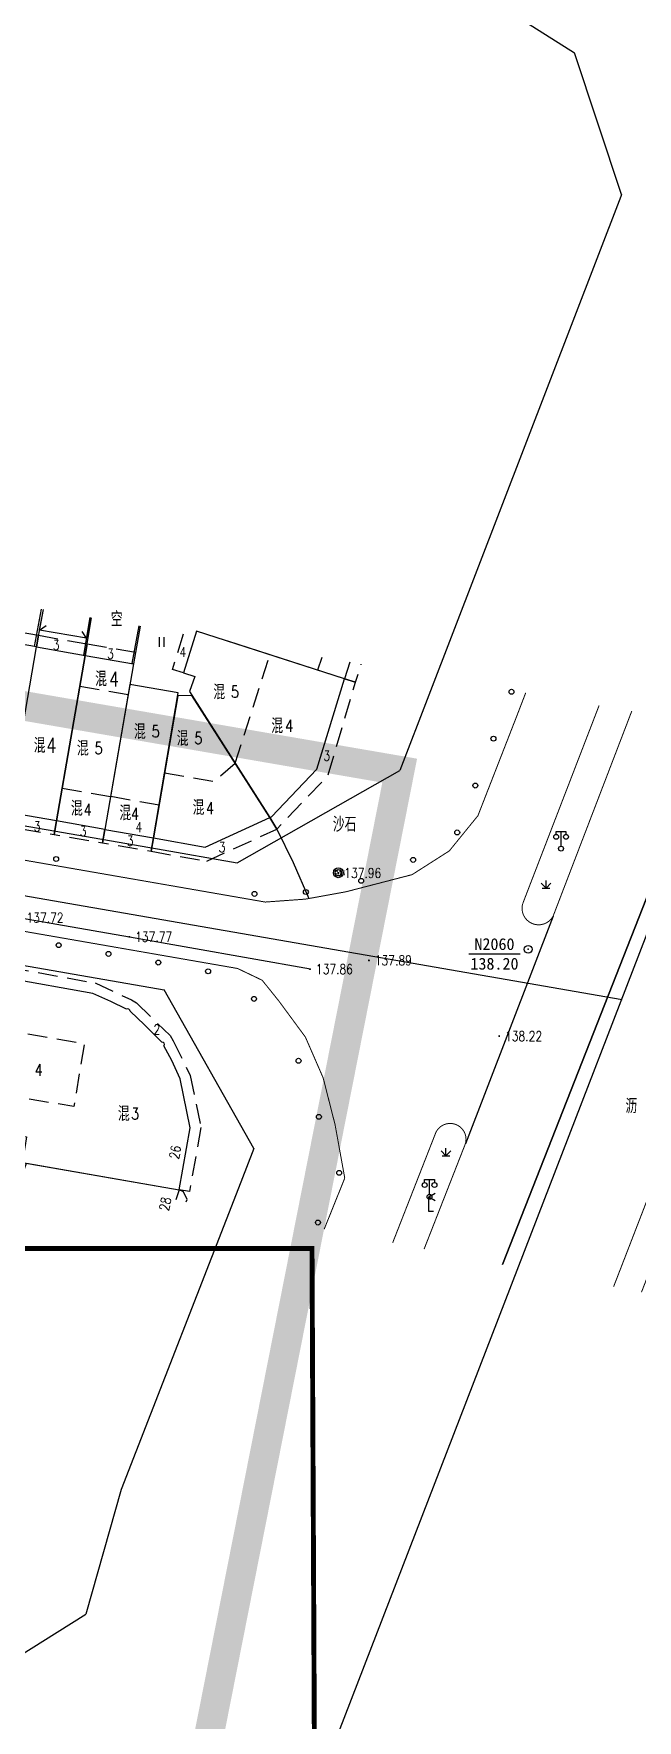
# Model space of a CAD drawing. Extents: x 529262 to 576451, y 2694391 to 2717535.
# Drawn here: x 563578.2 to 563639.7, y 2710849.6 to 2711021.3 of the extents above; entities that cross this region are included whole.
import ezdxf
from ezdxf.enums import TextEntityAlignment as Align
from ezdxf.xclip import XClip

# ---------------------------------------------------------------- set-up
doc = ezdxf.new("R2010")
doc.units = 0
doc.header["$XCLIPFRAME"] = 0
doc.linetypes.add('X5', pattern=[3, 2, -1])
for name, color, linetype in [('COMPONENT', 8, 'Continuous'), ('DLDW', 8, 'Continuous'), ('DLSS', 4, 'Continuous'), ('GCD', 8, 'Continuous'), ('GXYZ', 8, 'Continuous'), ('JMD', 8, 'Continuous'), ('KZD', 8, 'Continuous'), ('PP-COM', 7, 'Continuous'), ('RD-中线', 40, 'Continuous'), ('RD-红线', 7, 'Continuous'), ('ZBTZ', 8, 'Continuous'), ('ZJ', 7, 'Continuous'), ('污水管径标注_W10-', 202, 'Continuous')]:
    doc.layers.add(name, color=color, linetype=linetype)
doc.styles.add('HZ', font='rs.shx', dxfattribs={"width": 0.8, "bigfont": 'hztxt.shx'})
doc.styles.add('宋体', font='', dxfattribs={"width": 0.75})
doc.styles.add('等线体', font='simhei.ttf')
doc.styles.get('宋体').set_extended_font_data('SimSun')
doc.linetypes.add('1161', pattern='A,0,[149,AAA.SHX,S=0.15,R=0,X=0,Y=0],-1.6', length=1.6)

# ---------------------------------------------------------------- blocks, each defined once
blk = doc.blocks.new('A$C19FD0107')
at = {"layer": 'RD-中线', "color": 8, "linetype": 'Continuous', "flags": 128}
blk.add_lwpolyline([(-7393.3, 16445.91), (-7331.33, 16606.32, 0.001946), (-7330.5, 16608.5), (-7322.99, 16628.38, -0.001527), (-7322.34, 16630.1), (-7235.29, 16856.55), (-7172.96, 17013.59, -0.014267), (-7166.2, 17029.31), (-7165.18, 17031.49)], format="xyb", dxfattribs=at)
blk.add_lwpolyline([(-7829.22, 16614.8), (-7702.99, 16592.51), (-7570.47, 16569.25), (-7507.34, 16557.99), (-7359.86, 16532.34)], dxfattribs=at)
at = {"layer": 'RD-红线', "color": 8}
blk.add_lwpolyline([(-7767.64, 16790.27), (-7445.92, 16667.72, 0.000862), (-7413.77, 16655.37, -0.049953), (-7379.92, 16638.39), (-7364.72, 16628.76)], format="xyb", dxfattribs=at)
at = {"layer": 'RD-红线', "color": 8, "linetype": 'Continuous'}
for points in [[(-7359.94, 16614.31), (-7364.72, 16628.76, 0.357522)], [(-7399.08, 16546.27), (-7382.51, 16555.66, 0.358119)], [(-7397.37, 16517.17), (-7406.5, 16533.35, 0.47385)], [(-7459.86, 16441.3), (-7414.49, 16469.78, 0.384238)]]:
    blk.add_lwpolyline(points, format="xyb", dxfattribs=at)
at = {"layer": 'RD-红线', "color": 8, "linetype": 'Continuous', "flags": 128}
for points in [[(-7811.09, 16618.71), (-7701.78, 16599.4), (-7569.25, 16576.15), (-7506.12, 16564.88), (-7407.18, 16547.68), (-7399.08, 16546.27)], [(-7359.94, 16614.31), (-7360.01, 16614.12), (-7379.56, 16563.33), (-7382.51, 16555.66)], [(-7513.59, 16551.97), (-7406.5, 16533.35)], [(-7397.37, 16517.17), (-7398.7, 16513.75), (-7410.89, 16482.46), (-7414.49, 16469.78)]]:
    blk.add_lwpolyline(points, dxfattribs=at)
blk = doc.blocks.new('GC200')
at = {"linetype": 'Continuous', "const_width": 0.2, "flags": 128}
blk.add_lwpolyline([(-0.1, 0, 1), (0.1, 0, 1)], format="xyb", close=True, dxfattribs=at)
blk = doc.blocks.new('gc097')
at = {"color": 8}
for p, q in [((-1, 2.9), (-1, 3.5)), ((-1, 3.5), (1, 3.5)), ((0, 0.5), (0, 3.5)), ((1, 3.5), (1, 2.9))]:
    blk.add_line(p, q, dxfattribs=at)
for centre in [(-1, 2.4), (0, 0), (1, 2.4)]:
    blk.add_circle(centre, 0.5, dxfattribs=at)
blk = doc.blocks.new('gc170')
at = {"color": 8, "linetype": 'Continuous'}
blk.add_circle((0, 0), 0.5, dxfattribs=at)
blk = doc.blocks.new('gc124')
at = {"color": 8}
for p, q in [((-1, 1), (0, 0)), ((-0.8, 0), (0.8, 0)), ((0, 0), (0, 1.6)), ((0, 0), (1, 1))]:
    blk.add_line(p, q, dxfattribs=at)
blk = doc.blocks.new('gc052')
for p, q in [((0, 3), (1.3, 3.75)), ((0, 3), (1.3, 2.25)), ((0, 0), (0, 3)), ((1, 0), (0, 0))]:
    blk.add_line(p, q)
blk = doc.blocks.new('gc121')
at = {"color": 8}
for p, q in [((-0.5, -1), (-0.5, 1)), ((0.5, -1), (0.5, 1))]:
    blk.add_line(p, q, dxfattribs=at)
blk = doc.blocks.new('gc117')
at = {"color": 8}
blk.add_circle((0, 0), 0.8, dxfattribs=at)
blk.add_point((0, 0), dxfattribs=at)
blk = doc.blocks.new('gcbj0109')
at = {"linetype": 'Continuous'}
for radius in [1, 0.645]:
    blk.add_circle((0, 0), radius, dxfattribs=at)

msp = doc.modelspace()

# ---------------------------------------------------------------- linework, layer by layer
at = {"color": 8, "linetype": 'Continuous', "flags": 128}
for points in [[(563647.53, 2710950.879), (563625.942, 2710895.961)], [(563625.942, 2710895.961), (563647.53, 2710950.879)]]:
    msp.add_lwpolyline(points, dxfattribs=at)
at = {"const_width": 0.5}
msp.add_lwpolyline([(563606.548, 2710897.61), (563454.196, 2710897.56), (563454.418, 2710327.012), (563986.146, 2710327.13), (563986.081, 2710399.056), (564231.875, 2710399.045), (564231.655, 2710837.782), (563606.85, 2710834.954), (563606.548, 2710897.61)], dxfattribs=at)
at = {"layer": 'DLSS', "linetype": 'Continuous', "const_width": 0.1, "flags": 128}
for points, elevation in [([(563489.945, 2710957.192), (563489.138, 2710952.46), (563601.788, 2710932.88)], 137.245), ([(563609.886, 2710904.772), (563607.787, 2710899.561)], 138.023), ([(563614.76, 2710898.178), (563614.998, 2710898.785)], 138.092)]:
    msp.add_lwpolyline(points, dxfattribs=dict(at, elevation=elevation))
at = {"layer": 'DLSS', "linetype": 'Continuous', "const_width": 0.1}
for points in [[(563628.317, 2710954.198), (563627.42, 2710951.862), (563623.446, 2710941.674), (563620.533, 2710938.09), (563616.74, 2710935.669), (563614.998, 2710935.218)], [(563614.998, 2710935.218), (563609.989, 2710933.921), (563605.877, 2710933.177), (563601.788, 2710932.88)]]:
    msp.add_lwpolyline(points, dxfattribs=at)
at = {"layer": 'DLSS', "linetype": 'Continuous', "const_width": 0.1, "flags": 128}
for points in [[(563639.118, 2710952.332), (563631.1, 2710931.433, -0.8970601), (563628.01, 2710932.724), (563635.791, 2710952.907)], [(563466.285, 2710885.483), (563459.7, 2710888.237), (563467.562, 2710932.795, -0.386636), (563489.17, 2710945.217), (563598.971, 2710926.115), (563601.474, 2710924.919), (563603.191, 2710922.78), (563605.879, 2710919.127), (563607.685, 2710914.979), (563608.895, 2710910.222), (563609.886, 2710904.772)]]:
    msp.add_lwpolyline(points, format="xyb", dxfattribs=at)
for points, elevation in [([(563637.264, 2710893.716), (563647.009, 2710918.899, -0.9795271), (563649.667, 2710917.934), (563640.103, 2710893.153)], 138.021), ([(563614.998, 2710898.785), (563619.172, 2710909.444, -0.9172615), (563622.165, 2710908.258), (563617.964, 2710897.543)], 138.092)]:
    msp.add_lwpolyline(points, format="xyb", dxfattribs=dict(at, elevation=elevation))
at = {"layer": 'JMD', "linetype": 'Continuous'}
for p, q in [((563578.811, 2710960.573), (563579.466, 2710961.032)), ((563583.598, 2710959.764), (563583.135, 2710960.416)), ((563583.451, 2710957.992), (563583.303, 2710958.017)), ((563588.361, 2710957.137), (563588.213, 2710957.164))]:
    msp.add_line(p, q, dxfattribs=at)
at = {"layer": 'JMD', "linetype": 'Continuous', "flags": 128}
for points in [[(563578.298, 2710958.889), (563579.002, 2710962.718)], [(563578.495, 2710958.854), (563579.199, 2710962.684)], [(563583.953, 2710961.863), (563583.598, 2710959.764), (563578.811, 2710960.573), (563579.199, 2710962.684)], [(563583.303, 2710958.017), (563583.953, 2710961.863)], [(563583.451, 2710957.992), (563584.101, 2710961.837)], [(563588.906, 2710961.007), (563588.213, 2710957.164)], [(563589.053, 2710960.982), (563588.361, 2710957.137)], [(563610.409, 2710957.292), (563609.857, 2710955.619), (563597.971, 2710959.441)], [(563577.235, 2710905.618), (563577.461, 2710906.287), (563593.008, 2710903.568), (563592.67, 2710902.558)]]:
    msp.add_lwpolyline(points, dxfattribs=at)
at = {"layer": 'JMD', "linetype": 'X5'}
for points, elevation in [([(563573.569, 2710959.712), (563573.776, 2710960.901), (563578.702, 2710960.039), (563578.495, 2710958.854)], 137.578), ([(563578.495, 2710958.854), (563578.702, 2710960.039), (563583.658, 2710959.18), (563583.451, 2710957.992)], 137.578), ([(563583.451, 2710957.992), (563583.658, 2710959.18), (563588.561, 2710958.323), (563588.361, 2710957.137)], 137.578), ([(563575.513, 2710925.14), (563575.708, 2710926.225), (563584.464, 2710924.648), (563588.155, 2710922.927), (563588.672, 2710922.625), (563592.094, 2710919.278), (563592.416, 2710918.765), (563594.158, 2710915.229), (563595.239, 2710909.914), (563594.073, 2710903.41), (563593.008, 2710903.568)], 137.992)]:
    msp.add_lwpolyline(points, dxfattribs=dict(at, elevation=elevation))
at = {"layer": 'JMD', "linetype": 'X5', "flags": 128}
for points in [[(563593.472, 2710956.209), (563592.335, 2710956.568), (563593.463, 2710960.22)], [(563598.716, 2710947.026), (563602.264, 2710958.06)], [(563602.246, 2710941.48), (563602.973, 2710940.312), (563608.166, 2710945.747), (563610.974, 2710955.286), (563609.857, 2710955.619)], [(563591.534, 2710946.023), (563596.592, 2710945.161), (563598.716, 2710947.026)], [(563575.615, 2710941.999), (563575.374, 2710940.601), (563580.275, 2710939.756), (563580.514, 2710941.142)], [(563580.514, 2710941.142), (563580.275, 2710939.756), (563585.221, 2710938.903), (563585.455, 2710940.257)], [(563585.455, 2710940.257), (563585.221, 2710938.903), (563590.169, 2710938.05), (563590.407, 2710939.405)], [(563593.734, 2710902.347), (563593.821, 2710902.605), (563593.467, 2710903.375), (563593.008, 2710903.568)]]:
    msp.add_lwpolyline(points, dxfattribs=at)
at = {"layer": 'JMD', "linetype": 'Continuous', "flags": 128}
for points in [[(563602.246, 2710941.48), (563602.435, 2710941.57), (563607.025, 2710946.413), (563609.857, 2710955.619), (563594.787, 2710960.465), (563593.472, 2710956.209), (563594.624, 2710955.839), (563594.084, 2710954.305)], [(563573.569, 2710959.712), (563570.655, 2710942.818), (563575.609, 2710942), (563578.495, 2710958.854)], [(563583.451, 2710957.992), (563580.514, 2710941.142), (563575.615, 2710941.999), (563578.495, 2710958.854)], [(563588.361, 2710957.137), (563585.455, 2710940.257), (563580.514, 2710941.142), (563583.451, 2710957.992)], [(563592.922, 2710954.171), (563588.005, 2710955.048), (563585.455, 2710940.257), (563590.407, 2710939.405)], [(563590.407, 2710939.405), (563595.653, 2710938.483), (563602.246, 2710941.48), (563594.326, 2710953.925), (563592.873, 2710953.887)]]:
    msp.add_lwpolyline(points, close=True, dxfattribs=at)
at = {"layer": 'JMD', "linetype": 'X5', "flags": 128}
for points, elevation in [([(563607.539, 2710957.788), (563607.117, 2710956.5)], -510.584), ([(563609.857, 2710955.619), (563610.974, 2710955.286), (563611.566, 2710957.092)], 138.424), ([(563582.904, 2710954.856), (563587.822, 2710954.009)], -511.455), ([(563581.094, 2710944.473), (563586.033, 2710943.619)], -511.535), ([(563590.98, 2710942.75), (563586.033, 2710943.619)], -511.535), ([(563574.64, 2710919.949), (563583.372, 2710918.481), (563582.291, 2710912.048), (563573.559, 2710913.516)], -524.761)]:
    msp.add_lwpolyline(points, dxfattribs=dict(at, elevation=elevation))
at = {"layer": 'JMD', "linetype": 'X5'}
msp.add_lwpolyline([(563590.407, 2710939.405), (563590.169, 2710938.05), (563595.834, 2710937.054), (563602.973, 2710940.312), (563602.246, 2710941.48)], dxfattribs=at)
at = {"layer": 'JMD', "linetype": 'Continuous', "elevation": -524.761, "flags": 128}
msp.add_lwpolyline([(563593.008, 2710903.568), (563594.125, 2710909.891), (563593.131, 2710914.878), (563592.265, 2710916.74), (563591.474, 2710918.24, 0.6994118), (563591.25, 2710918.598), (563589.497, 2710920.386), (563588.014, 2710921.762, 0.5694388), (563587.655, 2710921.972), (563586.054, 2710922.74), (563584.228, 2710923.57), (563575.513, 2710925.14), (563572.944, 2710909.858), (563577.477, 2710908.978), (563577.312, 2710907.878), (563577.022, 2710906.364)], format="xyb", close=True, dxfattribs=at)
at = {"layer": 'KZD', "linetype": 'Continuous'}
msp.add_line((563622.506, 2710927.601, 138.201), (563627.756, 2710927.601, 138.201), dxfattribs=at)
at = {"layer": 'PP-COM', "color": 8, "const_width": 3}
msp.add_lwpolyline([(563032.752, 2710920.339), (563591.044, 2710822.688), (563615.48, 2710946.262), (563044.443, 2711044.616), (563022.893, 2710922.063)], close=True, dxfattribs=at)
at = {"layer": 'ZBTZ', "linetype": '1161', "flags": 128}
for points in [[(563602.973, 2710940.312), (563604.641, 2710936.92), (563606.241, 2710933.243)], [(563631.1, 2710931.433), (563622.165, 2710908.258)]]:
    msp.add_lwpolyline(points, dxfattribs=at)
at = {"layer": '污水管径标注_W10-'}
msp.add_lwpolyline([(563350.498, 2710971.27), (563371.318, 2710967.593), (563389.888, 2710964.313), (563410.708, 2710960.635), (563429.279, 2710957.355), (563450.098, 2710953.678), (563458.685, 2710952.161), (563469.793, 2710950.199), (563489.488, 2710946.72), (563498.076, 2710945.203), (563509.183, 2710943.241), (563528.879, 2710939.763), (563537.466, 2710938.246), (563548.574, 2710936.284), (563568.269, 2710932.805), (563576.856, 2710931.288), (563587.964, 2710929.326), (563606.399, 2710926.07)], dxfattribs=at)

# ---------------------------------------------------------------- block references
at = {"layer": 'COMPONENT', "linetype": 'Continuous', "xscale": 0.5, "yscale": 0.5}
msp.add_blockref('gcbj0109', (563609.23, 2710935.859), dxfattribs=at)
at = {"layer": 'DLDW', "color": 252, "linetype": 'Continuous', "xscale": 0.5, "yscale": 0.5, "zscale": 0.5}
for p in [(563631.912, 2710938.321, -138.573), (563618.518, 2710902.863)]:
    msp.add_blockref('gc097', p, dxfattribs=at)
at = {"layer": 'DLSS', "linetype": 'Continuous', "xscale": 0.5, "yscale": 0.5, "zscale": 0.5}
msp.add_blockref('gc052', (563618.431, 2710901.365), dxfattribs=at)
at = {"layer": 'GCD', "linetype": 'Continuous'}
ref = msp.add_blockref('GC200', (563609.233, 2710935.839, 137.959), dxfattribs=dict(at, xscale=0.5, yscale=0.5, zscale=0.5))
ref.add_attrib('height', '137.96', dxfattribs={"linetype": 'Continuous', "height": 1, "style": 'HZ', "width": 0.8}).set_placement((563609.833, 2710935.839, 137.959), align=Align.MIDDLE_LEFT)
ref = msp.add_blockref('GC200', (563576.875, 2710931.289, 137.72), dxfattribs=dict(at, xscale=0.5, yscale=0.5, zscale=0.5))
ref.add_attrib('height', '137.72', dxfattribs={"linetype": 'Continuous', "height": 1, "style": 'HZ', "width": 0.8}).set_placement((563577.475, 2710931.289, 137.72), align=Align.MIDDLE_LEFT)
ref = msp.add_blockref('GC200', (563587.938, 2710929.337, 137.77), dxfattribs=dict(at, xscale=0.5, yscale=0.5, zscale=0.5))
ref.add_attrib('height', '137.77', dxfattribs={"linetype": 'Continuous', "height": 1, "style": 'HZ', "width": 0.8}).set_placement((563588.538, 2710929.337, 137.77), align=Align.MIDDLE_LEFT)
ref = msp.add_blockref('GC200', (563606.348, 2710926.048, 137.86), dxfattribs=dict(at, xscale=0.5, yscale=0.5, zscale=0.5))
ref.add_attrib('height', '137.86', dxfattribs={"linetype": 'Continuous', "height": 1, "style": 'HZ', "width": 0.8}).set_placement((563606.948, 2710926.048, 137.86), align=Align.MIDDLE_LEFT)
ref = msp.add_blockref('GC200', (563612.343, 2710926.938, 137.885), dxfattribs=dict(at, xscale=0.5, yscale=0.5, zscale=0.5))
ref.add_attrib('height', '137.89', dxfattribs={"linetype": 'Continuous', "height": 1, "style": 'HZ', "width": 0.8}).set_placement((563612.943, 2710926.938, 137.885), align=Align.MIDDLE_LEFT)
ref = msp.add_blockref('GC200', (563625.611, 2710919.228, 138.219), dxfattribs=dict(at, xscale=0.5, yscale=0.5, zscale=0.5))
ref.add_attrib('height', '138.22', dxfattribs={"linetype": 'Continuous', "height": 1, "style": 'HZ', "width": 0.8}).set_placement((563626.211, 2710919.228, 138.219), align=Align.MIDDLE_LEFT)
at = {"layer": 'KZD', "linetype": 'Continuous', "xscale": 0.5, "yscale": 0.5, "zscale": 0.5}
msp.add_blockref('gc117', (563628.568, 2710928.068, 138.201), dxfattribs=at)
at = {"layer": 'PP-COM'}
ref = msp.add_blockref('A$C19FD0107', (570997.993, 2694390.603), dxfattribs=at)
XClip(ref).set_block_clipping_path([(-9366.4383134884, 14428.6043910822), (-3328.4480743363, 17452.7484863754)])
at = {"layer": 'ZBTZ', "linetype": 'Continuous', "xscale": 0.5, "yscale": 0.5}
for name, p in [('gc121', (563591.26, 2710959.362)), ('gc124', (563630.383, 2710934.29)), ('gc124', (563620.194, 2710907.033))]:
    msp.add_blockref(name, p, dxfattribs=at)
at = {"layer": 'ZBTZ', "linetype": 'Continuous'}
for p, xscale, yscale, zscale, rotation in [((563626.868, 2710954.293), 0.4999999999609875, 0.4999999999609875, 0.4999999999609875, 68.88602728857693), ((563625.024, 2710949.518), 0.4999999999609875, 0.4999999999609875, 0.4999999999609875, 68.88602728857693), ((563623.181, 2710944.743), 0.4999999999609875, 0.4999999999609875, 0.4999999999609875, 68.88602728857693), ((563621.337, 2710939.968, 137.048), 0.4999999999609875, 0.4999999999609875, 0.4999999999609875, 68.88602728857693), ((563580.499, 2710937.258), 0.499999999981119, 0.499999999981119, 0.499999999981119, 350.0284043048157), ((563616.845, 2710937.173, 137.048), 0.4999999999881715, 0.4999999999881715, 0.4999999999881715, 16.8668704835434), ((563611.559, 2710935.037, 137.048), 0.4999999999881715, 0.4999999999881715, 0.4999999999881715, 16.8668704835434), ((563600.69, 2710933.708, 137.048), 0.4999999999881715, 0.4999999999881715, 0.4999999999881715, 16.8668704835434), ((563600.69, 2710933.708, 137.048), 0.499999999981119, 0.499999999981119, 0.499999999981119, 350.0284043048157), ((563600.69, 2710933.708, 137.048), 0.499999999981119, 0.499999999981119, 0.499999999981119, 350.0284043048157), ((563600.69, 2710933.708, 137.048), 0.499999999981119, 0.499999999981119, 0.499999999981119, 350.0284043048157), ((563605.927, 2710933.899), 0.4999999999881715, 0.4999999999881715, 0.4999999999881715, 16.8668704835434), ((563580.749, 2710928.487), 0.5000000000581937, 0.5000000000581937, 0.5000000000581937, 350.097838048596), ((563585.822, 2710927.601), 0.5000000000581937, 0.5000000000581937, 0.5000000000581937, 350.097838048596), ((563590.895, 2710926.716), 0.5000000000581937, 0.5000000000581937, 0.5000000000581937, 350.097838048596), ((563595.969, 2710925.83), 0.499999999836829, 0.499999999836829, 0.499999999836829, 328.9629336494054), ((563600.64, 2710923.019), 0.4999999999749767, 0.4999999999749767, 0.4999999999749767, 305.7879060905395), ((563605.183, 2710916.717), 0.4999999998377077, 0.4999999998377077, 0.4999999998377077, 289.9130248385055), ((563607.249, 2710911.013), 0.4999999998377077, 0.4999999998377077, 0.4999999998377077, 289.9130248385055), ((563609.315, 2710905.31), 0.4999999999965531, 0.4999999999965531, 0.4999999999965531, 246.8820925453812), ((563607.153, 2710900.245), 0.4999999999965531, 0.4999999999965531, 0.4999999999965531, 246.8820925453812)]:
    msp.add_blockref('gc170', p, dxfattribs=dict(at, xscale=xscale, yscale=yscale, zscale=zscale, rotation=rotation))

# ---------------------------------------------------------------- texts
at = {"layer": 'GXYZ', "linetype": 'Continuous', "style": '宋体'}
msp.add_text('电信', height=0.5, dxfattribs=at).set_placement((563609.285, 2710935.911), align=Align.MIDDLE)
at = {"layer": 'JMD', "linetype": 'Continuous', "style": 'HZ', "width": 0.8}
for s, height, p in [('混', 1.5, (563585.668, 2710955.601)), ('4', 1.5, (563586.89, 2710955.575)), ('混', 1.5, (563597.698, 2710954.269)), ('混', 1.5, (563603.601, 2710950.821)), ('混', 1.5, (563589.618, 2710950.231)), ('混', 1.5, (563593.974, 2710949.537)), ('4', 1.2, (563604.63, 2710950.825)), ('混', 1.5, (563579.413, 2710948.823)), ('4', 1.5, (563580.532, 2710948.837)), ('混', 1.5, (563583.81, 2710948.527)), ('混', 1.5, (563583.197, 2710942.412)), ('混', 1.5, (563595.589, 2710942.494)), ('4', 1.2, (563596.556, 2710942.442)), ('4', 1.2, (563584.115, 2710942.278)), ('混', 1.5, (563588.132, 2710941.95)), ('4', 1.2, (563588.933, 2710941.864)), ('4', 1.2, (563579.134, 2710915.786)), ('混', 1.5, (563587.983, 2710911.33)), ('3', 1.2, (563588.949, 2710911.334))]:
    msp.add_text(s, height=height, dxfattribs=at).set_placement(p, align=Align.MIDDLE_RIGHT)
for p in [(563598.291, 2710954.295), (563590.211, 2710950.257), (563594.566, 2710949.563), (563584.403, 2710948.553)]:
    msp.add_text('5', height=1.2, dxfattribs=at).set_placement(p, align=Align.MIDDLE_LEFT)
at = {"layer": 'KZD', "linetype": 'Continuous', "style": '等线体'}
for s, p in [('N2060', (563625.131, 2710928.601, 138.201)), ('138.20', (563625.131, 2710926.601, 138.201))]:
    msp.add_text(s, height=1.2, dxfattribs=at).set_placement(p, align=Align.MIDDLE_CENTER)
at = {"layer": 'ZJ', "color": 8, "linetype": 'Continuous', "style": 'HZ', "width": 0.8}
for s, height, p in [('空', 1.5, (563586.669, 2710961.777)), ('3', 1, (563580.503, 2710959.056)), ('3', 1, (563586.031, 2710958.154)), ('4', 1, (563593.394, 2710958.338)), ('3', 1, (563608.064, 2710947.771)), ('沙石', 1.5, (563609.871, 2710940.851)), ('3', 1, (563578.549, 2710940.58)), ('3', 1, (563583.233, 2710940.093)), ('3', 1, (563588.038, 2710939.12)), ('4', 1, (563588.901, 2710940.498)), ('3', 1, (563597.383, 2710938.468)), ('2', 1, (563590.753, 2710919.904)), ('沥', 1.5, (563639.071, 2710912.163))]:
    msp.add_text(s, height=height, dxfattribs=at).set_placement(p, align=Align.MIDDLE)
for s, p in [('26', (563592.602, 2710907.406)), ('28', (563591.596, 2710902.141))]:
    msp.add_text(s, height=1, rotation=78.90879, dxfattribs=at).set_placement(p, align=Align.MIDDLE)

doc.saveas('drawing.dxf')
